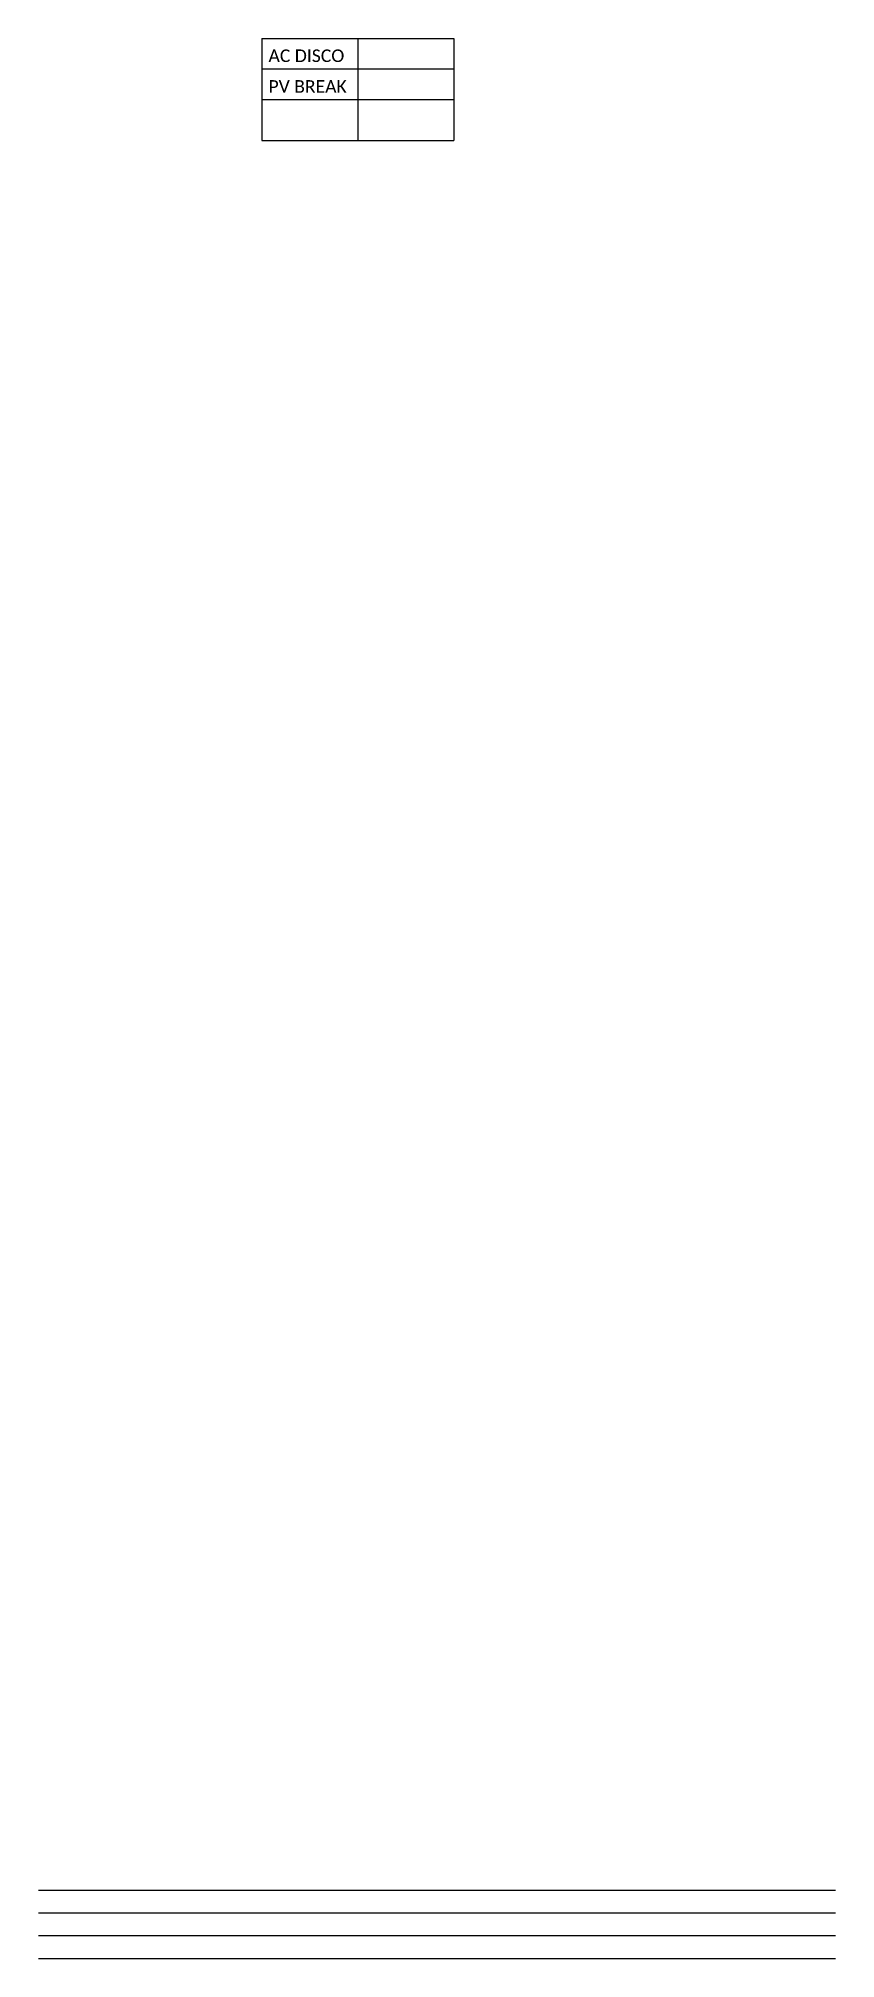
# Model space of a CAD drawing. Header units: inches. Extents: x 283.3 to 318.5, y 14.4 to 99.1.
import ezdxf

# ---------------------------------------------------------------- set-up
doc = ezdxf.new("R2010")
doc.units = ezdxf.units.IN
doc.header["$MEASUREMENT"] = 0
for name, color, linetype in [('Ground', 3, 'Continuous'), ('Negative', 7, 'Continuous'), ('Positive', 1, 'Continuous')]:
    doc.layers.add(name, color=color, linetype=linetype)
doc.styles.get("Standard").update_dxf_attribs({"font": 'arial.ttf'})

# ---------------------------------------------------------------- blocks, each defined once
blk = doc.blocks.new('*T23')
at = {"color": 0, "linetype": 'ByBlock', "lineweight": -2, "transparency": 16777216}
for p, q in [((0, 0), (8.467, 0)), ((0, 0), (0, -4.497)), ((4.233, 0), (4.233, -4.497)), ((8.467, 0), (8.467, -4.497)), ((0, -1.348), (8.467, -1.348)), ((0, -2.697), (8.467, -2.697)), ((0, -4.497), (8.467, -4.497))]:
    blk.add_line(p, q, dxfattribs=at)
at = {"color": 0, "transparency": 16777216, "char_height": 0.55556, "width": 3.63333}
for s, insert, attachment_point in [('{\\fCalibri|b0|i0|c0;AC DISCO', (0.3, -1.048), 7), ('{\\fCalibri|b0|i0|c0;', (8.167, -1.048), 9), ('{\\fCalibri|b0|i0|c0;PV BREAK', (0.3, -2.397), 7), ('{\\fCalibri|b0|i0|c0;', (4.533, -2.397), 7)]:
    blk.add_mtext(s, dxfattribs=dict(at, insert=insert, attachment_point=attachment_point))
blk = doc.blocks.new('*U20')
blk.add_line((35.153, 1), (0, 1))
at = {"layer": 'Ground'}
blk.add_lwpolyline([(0, 0), (35.153, 0)], dxfattribs=at)
at = {"layer": 'Negative'}
blk.add_line((35.153, 3), (0, 3), dxfattribs=at)
at = {"layer": 'Positive', "color": 7}
blk.add_line((35.153, 2), (0, 2), dxfattribs=at)
blk.add_blockref('*T23', (9.846, 84.719))

msp = doc.modelspace()

# ---------------------------------------------------------------- block references
at = {"ltscale": 15}
msp.add_blockref('*U20', (283.342, 14.406), dxfattribs=at)

doc.saveas('drawing.dxf')
